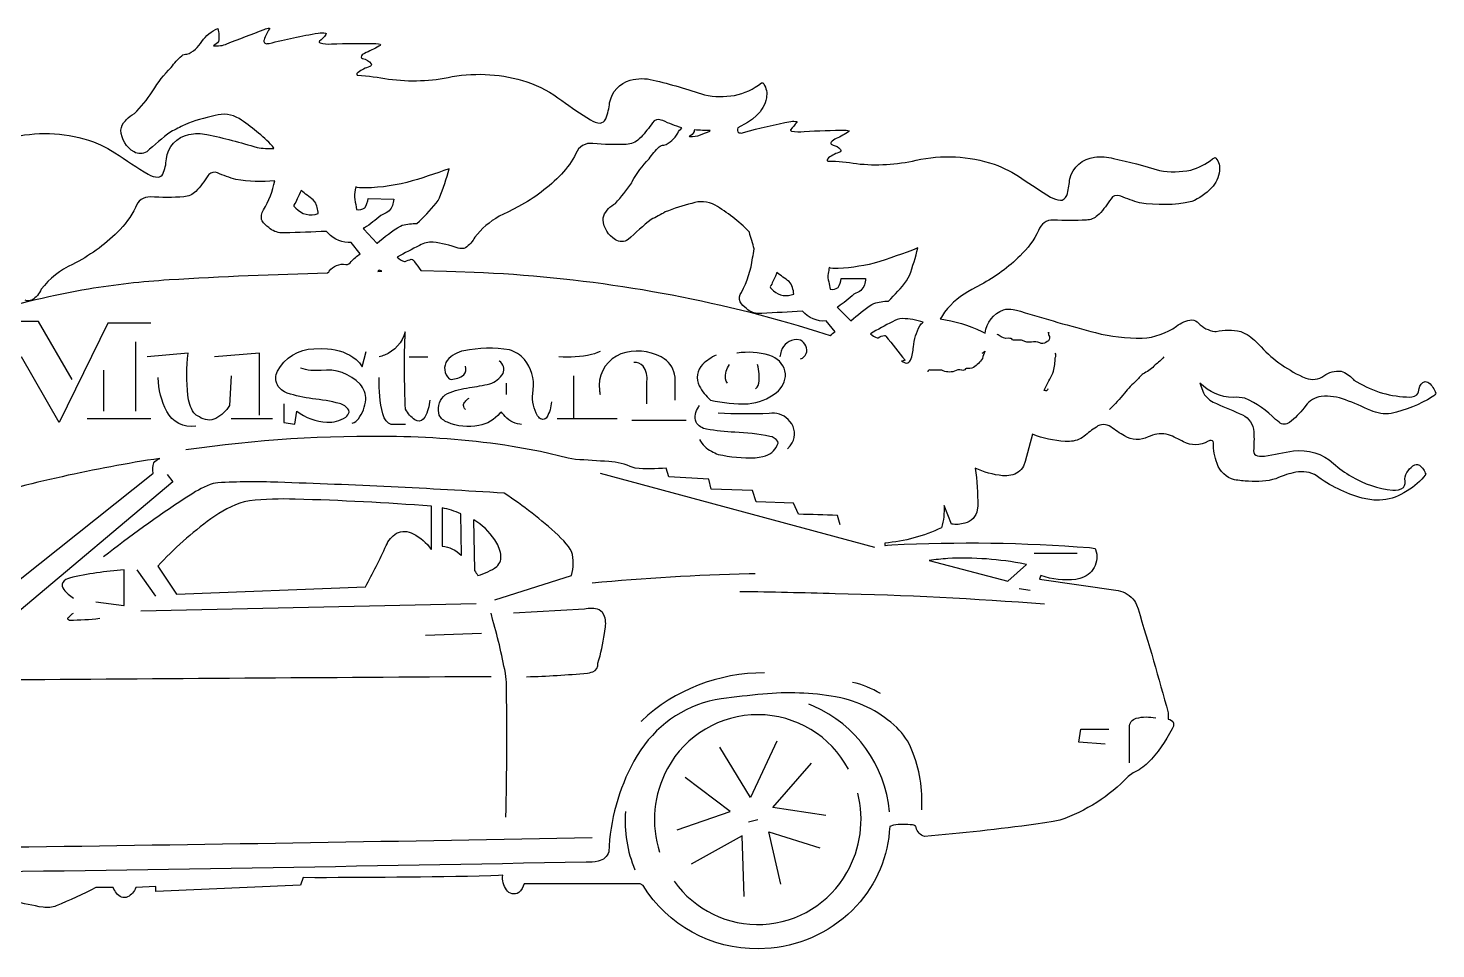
# Model space of a CAD drawing. Extents: x 1.4 to 25.7, y 0.2 to 22.2.
# Drawn here: x 9.52 to 25.18, y 11.95 to 22.19 of the extents above; entities that cross this region are included whole.
import ezdxf

# ---------------------------------------------------------------- set-up
doc = ezdxf.new("R2010")
doc.units = 0
doc.linetypes.add('0', pattern=[0])
doc.layers.add('1', color=7, linetype='0')

msp = doc.modelspace()

# ---------------------------------------------------------------- linework, layer by layer
at = {"layer": '1'}
for p, q in [((10.713905, 17.926285), (10.713905, 18.697083)), ((13.755409, 18.530411), (13.963745, 18.530411)), ((10.359764, 17.926285), (10.359764, 18.384605)), ((14.838692, 18.113785), (14.838692, 18.238777)), ((15.588661, 17.843697), (15.588661, 18.322083)), ((10.880562, 17.842972), (10.172264, 17.842972)), ((12.234665, 17.842972), (11.776352, 17.842972)), ((16.067802, 17.842972), (15.401176, 17.842972)), ((16.838593, 17.822136), (16.234467, 17.822136)), ((18.936699, 16.411003), (15.883003, 17.232803)), ((20.707413, 16.348419), (21.186562, 16.348419)), ((10.937103, 15.869362), (10.728775, 16.161018)), ((20.665741, 15.931778), (20.540756, 15.952614)), ((14.49942, 15.786026), (10.770439, 15.702698)), ((14.56192, 15.452721), (13.936943, 15.431892)), ((17.529327, 13.360733), (17.633461, 13.384499))]:
    msp.add_line(p, q, dxfattribs=at)
for points in [[(9.366554, 20.980095, -0.138588), (10.242218, 20.922554), (10.322975, 20.888725), (10.403122, 20.84848), (10.482254, 20.801407, 0.011465), (10.853516, 20.562439, 0.138101), (10.962357, 20.531029), (10.978889, 20.53508), (10.994156, 20.542854), (11.005966, 20.553436), (11.013161, 20.564095, 0.096937), (11.054138, 20.732719, -0.328502), (11.305054, 21.004837, -0.105381), (11.5047, 21.004349, -0.026845), (12.062637, 20.860069, 0.042519), (12.248802, 20.848373), (12.246056, 20.860153), (12.244064, 20.864075), (12.235275, 20.876068, 0.056256), (11.86319, 21.181351, 0.216485), (11.595383, 21.214973, 0.047863), (11.25856, 21.113861, -0.01526), (11.102165, 21.036171, 0.012225), (10.835609, 20.812187, -0.274033), (10.694557, 20.810951, -0.260494), (10.548988, 21.051582, -0.198154), (10.598564, 21.158653), (10.610382, 21.171616, -0.106618), (10.698845, 21.2379, 0.045616), (10.896805, 21.479378), (10.901749, 21.490112, -0.055157), (11.108017, 21.751213, -0.042642), (11.224838, 21.881721, -0.211564), (11.280006, 21.897064, 0.187085), (11.447731, 22.040329, -0.139991), (11.628128, 22.184685, -0.108872), (11.63356, 22.039467, -0.141493), (11.578117, 21.992401, 0.137906), (11.728653, 22.0149, 0.005835), (12.142021, 22.174614, -0.090542), (12.201866, 22.187828), (12.201889, 22.181206, 0.079593), (12.141884, 22.057793, 0.60793), (12.179489, 22.015373), (12.198364, 22.017624, -0.021985), (12.743385, 22.132431, -0.073086), (12.825371, 22.133339), (12.833298, 22.126732), (12.829361, 22.116035, -0.026813), (12.757462, 22.041443, 0.577319), (12.763504, 22.02478, 0.099258), (12.890381, 22.012047, -0.012083), (13.38559, 22.01664), (13.413406, 22.013618), (13.43132, 22.009171), (13.437881, 22.00312), (13.432053, 21.995354), (13.419724, 21.986702, -0.010088), (13.256828, 21.905975, 0.25539), (13.220383, 21.866936), (13.225098, 21.858253), (13.237038, 21.850174, -0.163014), (13.334274, 21.791618, -0.42546), (13.316734, 21.760086, 0.081862), (13.186348, 21.695671, 0.45708), (13.17672, 21.666756), (13.18396, 21.663345, -0.033638), (13.525345, 21.621574, 0.087056), (14.233017, 21.6483, -0.122918), (15.065758, 21.589996, -0.078), (15.454437, 21.38205, 0.018437), (15.771423, 21.16655, 0.143305), (15.883102, 21.13279), (15.900345, 21.137016), (15.916367, 21.145195), (15.928123, 21.155998), (15.935829, 21.167023), (15.942642, 21.178719, 0.072111), (15.985565, 21.358948, -0.282776), (16.215477, 21.608566, -0.137281), (16.468567, 21.610107, -0.027449), (17.04248, 21.444542, 0.083205), (17.374268, 21.438896, 0.125953), (17.6745, 21.581116), (17.688545, 21.580063), (17.69957, 21.569435, -0.199134), (17.729416, 21.41246, -0.166366), (17.62027, 21.216843), (17.574379, 21.176903), (17.518623, 21.137886), (17.413597, 21.078461, 0.385342), (17.423897, 21.024376, 0.16741), (17.476616, 21.026924, -0.026088), (18.002792, 21.150482, -0.116271), (18.06691, 21.147903), (18.068459, 21.139458, -0.016751), (17.997345, 21.058525, 0.515855), (18.009155, 21.0438, 0.087027), (18.149971, 21.037331, -0.017846), (18.615944, 21.052742), (18.637505, 21.049706), (18.648865, 21.04493), (18.648567, 21.038193, -0.044474), (18.505737, 20.959717, 0.100285), (18.449486, 20.919289, 0.524322), (18.4562, 20.893944), (18.472038, 20.886986, -0.158339), (18.55542, 20.839775, -0.456963), (18.543968, 20.808731), (18.536064, 20.804192, 0.118623), (18.408485, 20.731361, 0.77716), (18.421783, 20.709549, -0.0384), (18.732895, 20.68087, 0.085702), (19.395432, 20.718658, -0.135674), (20.262863, 20.674171, -0.065424), (20.571091, 20.515976, 0.013289), (20.891136, 20.30928, 0.124795), (21.003166, 20.272659), (21.020157, 20.275551, 0.260871), (21.079041, 20.350319, 0.032705), (21.106064, 20.51265, -0.310063), (21.380821, 20.752541, -0.097712), (21.59156, 20.738014, -0.02464), (22.103073, 20.603706, 0.094548), (22.450157, 20.609962, 0.107542), (22.693512, 20.733513), (22.720863, 20.750603), (22.731674, 20.742958, -0.206519), (22.770264, 20.601051, -0.169049), (22.681107, 20.411133, -0.100479), (22.461823, 20.258247, -0.093666), (21.880798, 20.245758, -0.033858), (21.672485, 20.317909), (21.657303, 20.322311, 0.371268), (21.56382, 20.289795, -0.042128), (21.431702, 20.118492), (21.41317, 20.102333, -0.1712), (21.289993, 20.052551, -0.029433), (20.923546, 20.052727, 0.347975), (20.758278, 19.937775, -0.089022), (20.552551, 19.655899, -0.070258), (20.117531, 19.334892), (20.013809, 19.28009, 0.105067), (19.711166, 19.029884, -0.062399), (19.664398, 18.954376, -0.077971), (20.125298, 18.813148), (20.150467, 18.801689), (20.163902, 18.795792, -0.271113), (20.366081, 19.054985, -0.129449), (20.476959, 19.057945), (20.514053, 19.05011), (20.557129, 19.038956, 0.010829), (21.391525, 18.801071, 0.069234), (21.910667, 18.741112, 0.151001), (22.293869, 18.873985, -0.140685), (22.46241, 18.944511, -0.193397), (22.537704, 18.906441, 0.175341), (22.719589, 18.814903), (22.732933, 18.815292, -0.117017), (23.006393, 18.812325, -0.12435), (23.178543, 18.69722), (23.206787, 18.669205, 0.09716), (23.693428, 18.310097), (23.73307, 18.295502, 0.256754), (23.932014, 18.319214, -0.194753), (24.124397, 18.371407, -0.139749), (24.256783, 18.282974), (24.267029, 18.274002, 0.134852), (24.851265, 18.085869, 0.150983), (24.967155, 18.108078, 0.189808), (24.991188, 18.178192, -0.326021), (25.060699, 18.255707), (25.074715, 18.254662), (25.088165, 18.250053), (25.100967, 18.242447, -0.119502), (25.177765, 18.128708), (25.174973, 18.120171), (25.166992, 18.109993), (25.154198, 18.098366), (25.136963, 18.08551, -0.080731), (24.680992, 17.901398, -0.141446), (24.453056, 17.934845, 0.011256), (24.171936, 18.05455, 0.108188), (23.903191, 18.090836, 0.199362), (23.729813, 17.989227, -0.050506), (23.572906, 17.818764), (23.548584, 17.801483, -0.354185), (23.433266, 17.80407), (23.414749, 17.818344), (23.39518, 17.835464, 0.098574), (23.054474, 18.070267, 0.093377), (22.924179, 18.079781, -0.197639), (22.552788, 18.239853), (22.594154, 18.129539), (22.603867, 18.109772, 0.133134), (22.736786, 18.010941, -0.009486), (23.026459, 17.885391, -0.287003), (23.152763, 17.695938, -0.030972), (23.150063, 17.485863, 0.376406), (23.194214, 17.429031), (23.216499, 17.425507), (23.242622, 17.425232), (23.272217, 17.427704, -0.006091), (23.593491, 17.485031, -0.21689), (24.039726, 17.346893, 0.070753), (24.240746, 17.201904, 0.110859), (24.698204, 17.048294, 0.19416), (24.817467, 17.078987, 0.257619), (24.830963, 17.172997, -0.222503), (24.94503, 17.332039), (24.95919, 17.335182), (24.972649, 17.33474), (24.985374, 17.3312), (24.997314, 17.325058, -0.144694), (25.066017, 17.22506, -0.100632), (24.857376, 17.040154), (24.820313, 17.018227, -0.133096), (24.552498, 16.937332), (24.486732, 16.939186), (24.421204, 16.947174), (24.35643, 16.960442, -0.091393), (23.845146, 17.211617), (23.826675, 17.223335, 0.174194), (23.589645, 17.241837, 0.045375), (23.397446, 17.175697, -0.099274), (23.095123, 17.14827, -0.031369), (22.936317, 17.164444, -0.247956), (22.743401, 17.345963, -0.091157), (22.703209, 17.574821, 0.558089), (22.664795, 17.600548), (22.654587, 17.597313), (22.643486, 17.59288, -0.258066), (22.370102, 17.587166, 0.033316), (22.204292, 17.6651, 0.162876), (22.000336, 17.650719), (21.977081, 17.642464, -0.263997), (21.715736, 17.651596, -0.034278), (21.560547, 17.753159, 0.320712), (21.40062, 17.751038, 0.054308), (21.265945, 17.647743, -0.158155), (21.100311, 17.591286), (21.05204, 17.590393, -0.078037), (20.69165, 17.670471), (20.608986, 17.367401), (20.589958, 17.316872, -0.238222), (20.45002, 17.214844), (20.404922, 17.209084), (20.358139, 17.209099, -0.084472), (20.052856, 17.294899, -0.038452), (20.08046, 16.871803), (20.076401, 16.830215, -0.306763), (19.935913, 16.681236, -0.107353), (19.788361, 16.671753), (19.705917, 16.877853, -0.088434), (19.678116, 16.630219, -0.089709), (19.049019, 16.460526, -0.037806), (19.047127, 16.4347), (19.049461, 16.433632), (19.078003, 16.436714), (19.126198, 16.440414, -0.031782), (21.324364, 16.40976), (21.385841, 16.400185), (21.392761, 16.389008, -0.44267), (21.215706, 16.065765), (21.172424, 16.056564, -0.12031), (20.783249, 16.09977), (20.780716, 16.093063), (20.769104, 16.058243), (21.64415, 15.933228, -0.173751), (21.824493, 15.818314), (21.83596, 15.799362), (21.847694, 15.773018), (21.864212, 15.727165, -0.009415), (22.199669, 14.572029), (22.199669, 14.502678, -0.272925), (22.259804, 14.456192, -0.196355), (22.243027, 14.392685, -0.07526), (21.973381, 14.014694, -0.096615), (21.810768, 13.905457), (21.755478, 13.863976, -0.122109), (20.995865, 13.37915), (20.919197, 13.363113), (20.829163, 13.347588), (20.727364, 13.332047, -0.012499), (19.488899, 13.197884, -0.272347), (19.394867, 13.295677), (19.392952, 13.309334), (19.383057, 13.315987), (19.370026, 13.321243), (19.35437, 13.325233, 0.063686), (19.144264, 13.322151), (19.101532, 13.308296, -0.178805), (18.731651, 12.423752, -0.18396), (17.781403, 11.954498), (17.638138, 11.947144, -0.263268), (16.357475, 12.651192), (16.324928, 12.669197), (16.324371, 12.669342), (15.033928, 12.669342, -0.126915), (14.976158, 12.572334, -0.413408), (14.838425, 12.603546, -0.192602), (14.796753, 12.765411), (14.750122, 12.762039), (14.664627, 12.757813, -0.005825), (12.574577, 12.738518), (12.547112, 12.656113), (12.546524, 12.655441), (10.936951, 12.58606), (10.935776, 12.586342), (10.935776, 12.641296), (10.935493, 12.641548), (10.713562, 12.62767, -0.184335), (10.623222, 12.523315, -0.343898), (10.500031, 12.565437, -0.071811), (10.463509, 12.627678), (10.269264, 12.627678, -0.024499), (9.829338, 12.425835, -0.151165), (9.682899, 12.408836), (9.638962, 12.415245, -0.009985), (8.99218, 12.556313, 0.076431)], [(9.018646, 19.013573, -0.029245), (10.186874, 19.289551, -0.023711), (11.083664, 19.390739, -0.008962), (12.847748, 19.465317), (12.862144, 19.478958), (12.86615, 19.484604, -0.294521), (13.051094, 19.558167, 0.281707), (13.109833, 19.591553, -0.063586), (13.210968, 19.67675), (13.111847, 19.804802, -0.227744), (12.855873, 19.906372), (12.834106, 19.926994, -0.004077), (12.370651, 19.910454), (12.33593, 19.911369, -0.183771), (12.193634, 19.968987, -0.087402), (12.118752, 20.045753, -0.258825), (12.136253, 20.165581, 0.080582), (12.260681, 20.490967, -0.071239), (11.827103, 20.505234, -0.031634), (11.621765, 20.577141, 0.335115), (11.526817, 20.558624), (11.515427, 20.545105, -0.052294), (11.381302, 20.372597, -0.172937), (11.250023, 20.311157, -0.033272), (10.876144, 20.310562, 0.348601), (10.71109, 20.193779, -0.08908), (10.510521, 19.918144, -0.078013), (10.010498, 19.559975, 0.122796), (9.662811, 19.283394, -0.154797), (9.558609, 19.163383, -0.200041), (9.482109, 19.161186, 0.051987)], [(13.984581, 18.051285, -0.099743), (13.930199, 17.860817), (13.912956, 17.838539, -0.390975), (13.819565, 17.830765, -0.108119), (13.713676, 17.94838, -0.020472), (13.711403, 18.810379, -0.242708), (13.480637, 18.551582, -0.038579), (13.422104, 18.530411)], [(20.859238, 18.801247), (20.870537, 18.802284, 0.260005), (20.878876, 18.757828, -0.412112), (20.852081, 18.70108), (20.839264, 18.692825, -0.296606), (20.771095, 18.687317, 0.157401), (20.679764, 18.695313, -0.170263), (20.580299, 18.713837), (20.567078, 18.716713, -0.028016), (20.479973, 18.717354, -0.219884), (20.460297, 18.731293), (20.45266, 18.735245), (20.437309, 18.736938), (20.421928, 18.737595, -0.198735), (20.317894, 18.768173), (20.306938, 18.774826), (20.296768, 18.780411)], [(18.109375, 18.509583, 0.470839), (18.169502, 18.652931, 0.154808), (18.109375, 18.717911), (18.067543, 18.72287, 0.347976), (17.895782, 18.595322, 0.056894), (17.880219, 18.530411)], [(11.776352, 18.322105), (11.755585, 17.989677, -0.136721), (11.605209, 17.84613, -0.276546), (11.422211, 17.863785), (11.387466, 17.881302), (11.358643, 17.910034, -0.122098), (11.292618, 18.104256, -0.052813), (11.295975, 18.571968), (10.838898, 18.530411)], [(12.359657, 18.009621), (12.359657, 17.803131), (12.35968, 17.8013), (12.482513, 17.781708), (12.48333, 17.781685), (12.505402, 17.925629, 0.143812), (12.837967, 17.806259, 0.166626), (13.049393, 17.860748, 0.174304), (13.087936, 17.916451), (13.083824, 17.939514, 0.203581), (12.978905, 18.012688, 0.036933), (12.679962, 18.066032, -0.045067), (12.399879, 18.12748, -0.173754), (12.289459, 18.218559, -0.237788), (12.289894, 18.370956, -0.27586), (12.696022, 18.620537), (12.776276, 18.623581), (12.848679, 18.62056, -0.157462), (13.164764, 18.501724, -0.073657), (13.233688, 18.421989), (13.276276, 18.592911)], [(15.005356, 17.780472), (14.98597, 17.783859, -0.223245), (14.806961, 17.88842), (14.795319, 17.902542), (14.782814, 17.918022), (14.763649, 17.906693, -0.192371), (14.531563, 17.76857, -0.151965), (14.18013, 17.804039, -0.176334), (14.088745, 17.884621), (14.082535, 17.935287, -0.314358), (14.181923, 18.122307, -0.083889), (14.426277, 18.188873, 0.028439), (14.651459, 18.232323, 0.184624), (14.799843, 18.346954, 0.342023), (14.76046, 18.484512), (14.756721, 18.487671), (14.755356, 18.488747)], [(15.338676, 18.030457, -0.120229), (15.286476, 17.860283, -0.539475), (15.198448, 17.859337), (15.184677, 17.876099, -0.15878), (15.129677, 18.124626), (15.13414, 18.166428, 0.214246), (15.037224, 18.503143, 0.132026), (14.870361, 18.610474, 0.086471), (14.365463, 18.599442, 0.16979), (14.177757, 18.492165, 0.385499), (14.202293, 18.288536), (14.222084, 18.281258, 0.161011), (14.363968, 18.332352, 0.31386), (14.380402, 18.426247)], [(15.880302, 18.592911), (15.851128, 18.578476), (15.818748, 18.566299), (15.783859, 18.556198, -0.064991), (15.422012, 18.530411)], [(16.713608, 18.051285), (16.713608, 18.306786, 0.228021), (16.593781, 18.509346), (16.559799, 18.530899, 0.202233), (16.111526, 18.564644), (16.060547, 18.539787, 0.306514), (15.873131, 18.160378, 0.03423), (15.880302, 18.113785)], [(17.171913, 18.551247, 0.087967), (17.020775, 18.447815, 0.333547), (16.983215, 18.207741, 0.105483), (17.109428, 18.051285, 0.062021), (17.52607, 18.009621, 0.141935), (17.841042, 18.133636, 0.226868), (17.942711, 18.342941, 0.271216), (17.796303, 18.535645), (17.757957, 18.551094, 0.10752), (17.40509, 18.572708), (17.40107, 18.572083)], [(20.130112, 18.572083, -0.042438), (20.159561, 18.593483), (20.160561, 18.591591, 0.074449), (20.133179, 18.514481, -0.120984), (20.033607, 18.4132, -0.10057), (19.952072, 18.401657), (19.945763, 18.398026, -0.329884), (19.902542, 18.382698, 0.223266), (19.821205, 18.370888, -0.195795), (19.681419, 18.383217, 0.009828), (19.551819, 18.385269, 0.526584), (19.52597, 18.363777)], [(20.859238, 18.176277, -0.689662), (20.821968, 18.158249), (20.82782, 18.177612, 0.006559), (20.917618, 18.350182), (20.925072, 18.371429, 0.031118), (20.944389, 18.521767, 0.319381), (20.942574, 18.572083)], [(22.150841, 18.530411, -0.087679), (22.05423, 18.442116, -0.128334), (21.93499, 18.351677, 0.079351), (21.849213, 18.268578, 0.042411), (21.713242, 18.128105, -0.042268), (21.5467, 17.947121)], [(13.122208, 17.795471, 0.212155), (13.18998, 17.843315, 0.134806), (13.273582, 18.056007, 0.19305), (13.20977, 18.227348, 0.238634), (12.77594, 18.380524, -0.100436), (12.547157, 18.405411)], [(16.401108, 18.009621), (16.401115, 18.258446, 0.182233), (16.358017, 18.427979, 0.236029), (16.255302, 18.467911)], [(17.296913, 18.238777), (17.28331, 18.262413), (17.275902, 18.287361, -0.168837), (17.317749, 18.447082)], [(17.609406, 18.176277), (17.626144, 18.193123), (17.638268, 18.21418), (17.646355, 18.23848, 0.107661), (17.630234, 18.447082)], [(11.380539, 17.759636, -0.31802), (11.057854, 17.925415, -0.116019), (10.963921, 18.298065), (10.96389, 18.301277)], [(13.713745, 17.780472), (13.588776, 17.780472), (13.553986, 17.779846), (13.524338, 17.793259), (13.499443, 17.818634), (13.478874, 17.853897), (13.462227, 17.896973, -0.07123), (13.421898, 18.294121), (13.422104, 18.301277)], [(14.380402, 17.947121, -0.437013), (14.377792, 18.033058, -0.081992), (14.42205, 18.072121)], [(16.984428, 17.6138, 0.155904), (17.119461, 17.481178, 0.039918), (17.192749, 17.447136, 0.0618), (17.606308, 17.410103), (17.650307, 17.414879), (17.688492, 17.422104), (17.721367, 17.431519, 0.252641), (17.85939, 17.572136), (17.855255, 17.591652, 0.205785), (17.766701, 17.647011, 0.044781), (17.377647, 17.693253, -0.030428), (17.064957, 17.726578, -0.222048), (16.947403, 17.806702, -0.236259), (16.973434, 17.971619, -0.0208), (16.984428, 17.988785)], [(17.963539, 17.509636), (17.993393, 17.543381), (18.01577, 17.576912, 0.328744), (17.991753, 17.811272), (17.971672, 17.833076, 0.263841), (17.759949, 17.901176, -0.023433), (17.192749, 17.905457)], [(18.549667, 16.663361), (18.519119, 16.766533, 0.004972), (18.088333, 16.780945), (18.033112, 16.905182), (18.032066, 16.905487), (17.617981, 16.919281), (17.616295, 16.919464), (17.574921, 17.043579), (17.574554, 17.044342), (17.116333, 17.058235), (17.08857, 17.169319), (16.644554, 17.197098), (16.644005, 17.197502), (16.616394, 17.294128), (16.615814, 17.294296, -0.041225), (16.269699, 17.292313), (16.246521, 17.299156, 0.09303), (15.975899, 17.366173, 0.00884), (15.607826, 17.389015), (15.524353, 17.405258), (15.216286, 17.478172), (14.89991, 17.536125, 0.03379), (13.614204, 17.644508, 0.040517), (11.271889, 17.496696)], [(9.005188, 15.724899), (10.903374, 17.235115), (10.907959, 17.239082, -0.103986), (10.913925, 17.351807, -0.144502), (10.974602, 17.398132), (10.981339, 17.401802, 0.035682), (8.823616, 16.918823, 0.025178)], [(14.707748, 15.827698), (15.56057, 16.098122), (15.56189, 16.098587, 0.144001), (15.562782, 16.365585), (15.547485, 16.392273), (15.526291, 16.421921), (15.501816, 16.452499), (15.474396, 16.483826), (15.444389, 16.515732), (15.412109, 16.54805, 0.040231), (14.813499, 17.014069), (14.811386, 17.01516, 0.007889), (12.294426, 17.135834, 0.024973), (11.626511, 17.130264), (11.576103, 17.122871, 0.065276), (11.317345, 16.993629), (11.261856, 16.959, 0.019349), (10.35379, 16.306839)], [(10.270462, 15.806862), (10.581985, 15.76532), (10.582939, 15.766411), (10.582939, 16.161018, 0.042069), (9.977051, 16.07132, 0.164559), (9.900848, 16.02253, 0.299335), (9.912888, 15.944481, 0.086024), (10.020477, 15.848526)], [(17.603432, 16.119347), (17.537178, 16.119011, 0.016708), (15.791031, 16.015198)], [(20.824669, 15.780457, 0.013905), (18.493103, 15.896446, 0.003283), (17.435776, 15.919342)], [(10.312126, 15.619377, -0.028952), (9.978172, 15.600182), (9.965019, 15.604713, -0.504394), (9.971001, 15.640205, -0.053803), (10.020477, 15.681862)], [(14.832726, 13.411148, 0.008814), (14.837105, 14.907814), (14.835114, 14.946533), (14.832726, 14.973572, 0.024126), (14.687981, 15.599236), (14.666084, 15.681862)], [(15.06189, 14.973572, 0.015904), (15.739441, 15.01371), (15.762505, 15.017769), (15.781937, 15.02298), (15.798477, 15.029274, 0.358275), (15.854683, 15.122536, 0.047843), (15.927711, 15.454178), (15.935318, 15.504623, 0.156633), (15.922722, 15.663254), (15.907738, 15.686424), (15.889587, 15.704216), (15.86908, 15.717262, 0.163522), (15.706306, 15.72345), (14.916054, 15.681862)], [(17.707588, 15.015236, 0.192339), (16.33976, 14.480965), (16.332672, 14.473595)], [(19.457504, 13.494469, 0.111494), (19.349205, 14.158211, 0.105483), (19.180626, 14.407013, 0.140207), (18.557312, 14.736908), (18.499557, 14.749565, 0.06879), (17.691635, 14.779121, 0.010859), (17.226799, 14.728851, 0.210974), (16.333748, 14.159637), (16.292442, 14.096916), (16.254395, 14.033157, 0.11351), (15.975357, 13.026299, -0.294099), (15.85939, 12.923126, -0.078478), (15.723907, 12.911095, -0.001386), (8.292694, 12.789108, -0.006957)], [(19.098251, 13.471603, 0.274179), (18.25309, 14.647812), (18.202255, 14.669563)], [(18.641884, 13.944572, 0.598928), (16.629318, 13.952454, 0.205674), (16.541244, 13.020393)], [(21.769859, 14.015213), (21.769859, 14.411018, -0.352101), (21.845467, 14.512093, -0.113023), (22.061508, 14.515183)], [(16.703827, 12.698395, 0.549308), (18.625832, 12.795662, 0.194859), (18.745987, 13.678299)], [(15.791031, 13.181999, -0.001542), (9.525734, 13.078735, 0.013941), (8.115509, 13.03653, 0.001729), (7.708092, 13.015335)]]:
    msp.add_lwpolyline(points, format="xyb", dxfattribs=at)
for points in [[(13.62365, 19.641861, 0.134755), (13.70208, 19.592331), (13.709877, 19.59256, -0.034482), (13.779175, 19.618057, -0.286362), (13.815773, 19.588158, 0.005986), (13.885727, 19.4935), (14.171371, 19.485504), (14.584137, 19.470009, -0.059371), (18.084671, 18.880135), (18.297478, 18.814896), (18.440865, 18.77079, -0.0438), (18.49424, 18.811226), (18.395889, 18.931435, -0.245373), (18.129807, 19.041504, -0.004152), (17.679611, 19.013565), (17.64637, 19.01371, -0.178979), (17.509537, 19.067863, -0.111838), (17.436874, 19.142952, -0.236213), (17.451851, 19.248726, 0.090467), (17.576935, 19.632675, 0.004442), (17.595024, 19.73243, -0.009074), (17.540733, 19.91671), (17.5345, 19.927406, 0.061639), (17.158958, 20.219299, 0.214625), (16.900696, 20.238716, 0.040514), (16.604294, 20.14296, -0.029977), (16.447609, 20.06076, 0.015903), (16.191895, 19.835327, -0.286324), (16.050385, 19.835007, -0.249174), (15.912712, 20.056335), (15.914482, 20.078506), (15.919479, 20.099869, -0.178385), (16.049873, 20.237976, 0.039738), (16.230942, 20.468849), (16.236618, 20.481285, -0.062934), (16.424599, 20.735519, -0.044043), (16.536652, 20.868118, -0.21895), (16.588959, 20.884567, 0.182299), (16.743202, 21.02108, -0.044343), (16.78904, 21.079941, -0.0398), (16.578468, 21.159538), (16.560417, 21.165413, 0.366324), (16.46196, 21.134659, -0.027042), (16.335678, 20.974899), (16.314354, 20.955147, -0.177748), (16.171242, 20.894203, -0.03241), (15.800621, 20.903976, 0.363092), (15.610916, 20.791756, -0.075017), (15.449768, 20.564415, -0.080784), (14.972313, 20.203659), (14.851768, 20.141365), (14.756584, 20.094955, 0.096514), (14.485809, 19.862404, -0.139023), (14.381287, 19.745827, -0.210882), (14.300827, 19.741287, 0.050442), (14.021233, 19.806931, 0.156666), (13.871902, 19.770187, 0.015249)], [(16.926117, 21.037331, -0.20704), (16.871864, 20.984848), (16.874069, 20.983253, 0.13424), (16.998283, 21.002937, 0.013949), (17.102104, 21.043167), (17.105736, 21.049026, -0.022193), (16.928642, 21.05677, -0.03022)], [(13.156128, 20.389519, 0.113136), (13.149536, 20.281258, -0.042336), (13.16777, 20.170288, 0.197206), (13.262436, 20.189484, 0.115326), (13.298172, 20.292915), (13.583649, 20.285187, -0.164202), (13.533714, 20.156639), (13.517967, 20.142906), (13.500412, 20.133202), (13.441193, 20.105507, -0.043216), (13.257095, 19.966064), (13.244179, 19.961945), (13.252563, 19.950958), (13.397469, 19.797997), (13.399132, 19.797684, -0.038421), (13.65773, 19.986954), (13.679024, 19.99588, -0.05306), (13.841698, 20.015907, 0.040896), (14.055618, 20.241432), (14.076233, 20.271881), (14.091156, 20.299835, 0.028061), (14.200668, 20.623741, -0.014875), (13.729225, 20.470222, -0.061245), (13.204651, 20.410561), (13.176712, 20.415154), (13.163033, 20.422775, 0.008017)], [(12.51075, 20.289268, -0.019211), (12.473801, 20.219162), (12.473389, 20.207802), (12.482918, 20.197838), (12.493828, 20.186775, 0.309804), (12.742104, 20.124542, 0.134051), (12.707222, 20.256348), (12.688873, 20.277779, -0.016969), (12.554115, 20.38195, -0.007017)], [(18.4179, 19.459351, 0.167816), (18.425766, 19.365013, -0.009442), (18.440399, 19.282654, 0.182299), (18.527489, 19.301598, 0.143123), (18.560043, 19.403091), (18.561447, 19.403397), (18.83136, 19.403404), (18.83419, 19.403137, -0.186158), (18.78157, 19.271088), (18.7649, 19.259102), (18.702583, 19.227936, -0.044455), (18.528702, 19.089081), (18.516762, 19.085419), (18.528473, 19.073082), (18.669586, 18.931969, -0.033183), (18.904137, 19.115326), (18.926613, 19.126877, -0.061722), (19.087654, 19.152382, 0.042603), (19.289955, 19.378754), (19.308441, 19.40873), (19.32148, 19.436394, 0.028382), (19.414963, 19.743195, -0.020155), (18.928894, 19.573463, -0.056918), (18.470146, 19.513329), (18.442215, 19.516953), (18.428452, 19.52401, 0.015762)], [(13.45092, 19.483734), (13.452713, 19.484756), (13.426605, 19.497223, 0.098829), (13.406807, 19.482376)], [(17.830055, 19.42878, -0.022446), (17.7733, 19.309113), (17.776184, 19.299049), (17.786034, 19.289352), (17.797211, 19.278709), (17.809372, 19.267685, 0.295415), (18.033676, 19.229965, 0.170163), (17.98246, 19.369774, -0.013619), (17.84729, 19.4692, -0.00326)], [(18.889038, 18.789314, 0.124412), (18.963058, 18.744202), (18.973465, 18.744568, -0.085391), (19.045479, 18.770248), (19.053047, 18.76757), (19.060104, 18.761993, 0.008188), (19.272797, 18.493263, -0.015459), (19.232971, 18.481949, 0.052399), (19.28714, 18.462402, 0.284965), (19.334877, 18.495438, 0.070409), (19.365814, 18.643524, -0.09494), (19.435448, 18.87706, -0.087584), (19.474312, 18.915825, 0.077743), (19.242798, 18.957291, 0.13064), (19.132141, 18.922943, 0.014553)], [(14.002701, 16.870636, 0.012412), (12.488937, 16.948189, 0.034497), (11.978699, 16.931808), (11.920799, 16.919662, 0.08377), (11.549545, 16.729591, 0.048637), (10.957916, 16.202667), (11.166252, 15.890198), (13.270317, 15.973526, 0.017718), (13.499474, 16.431839, -0.156961), (13.614601, 16.568542, -0.244922), (13.79895, 16.564537, -0.12726), (13.999443, 16.390167), (14.002701, 16.392204)], [(14.329933, 16.787041, 0.053405), (14.121185, 16.851173), (14.121185, 16.426491, -0.174052), (14.334595, 16.324181), (14.338142, 16.325294)], [(14.48175, 16.163109), (14.483017, 16.154945, -0.004345), (14.520805, 16.098663, 0.080987), (14.73053, 16.198654, 0.2581), (14.774445, 16.335236, 0.115621), (14.706841, 16.496239, 0.113329), (14.474113, 16.718712), (14.47197, 16.713531)], [(20.606697, 16.226959, 0.059085), (19.747131, 16.28833, 0.025999), (19.541557, 16.2649), (20.415009, 16.036118), (20.416458, 16.036568), (20.624092, 16.223434)]]:
    msp.add_lwpolyline(points, format="xyb", close=True, dxfattribs=at)
for points in [[(10.005608, 18.280441), (9.63063, 18.926247), (9.068146, 18.926247)], [(10.880562, 18.905411), (10.401421, 18.905411), (9.859772, 17.8013), (9.443146, 18.530411)], [(12.088837, 17.884621), (12.088837, 18.572083), (11.58886, 18.530411)], [(11.062088, 17.223465), (11.124588, 17.140129), (9.416344, 15.702698)], [(17.846886, 14.258133), (17.552002, 13.629944), (17.211761, 14.190811)], [(21.499023, 14.223541), (21.207382, 14.244377), (21.228218, 14.390198), (21.540688, 14.390198)], [(18.391235, 13.428024), (17.801514, 13.517776), (18.23246, 14.01133)], [(16.735443, 13.270988), (17.325195, 13.472908), (16.826187, 13.854294)], [(17.483955, 12.530647), (17.461273, 13.20369), (16.894218, 12.88961)], [(17.89225, 12.665245), (17.756157, 13.24855), (18.323204, 13.069084)]]:
    msp.add_lwpolyline(points, dxfattribs=at)
for centre, radius, start, end in [((32.368717, -2974.871826), 2989.897805, 90.339237, 90.444232), ((18.445343, 13.854587), 1.083707, 59.264518, 77.130726), ((17.527575, 13.363468), 1.369636, 175.382348, -156.928522)]:
    msp.add_arc(centre, radius, start, end, dxfattribs=at)

doc.saveas('drawing.dxf')
